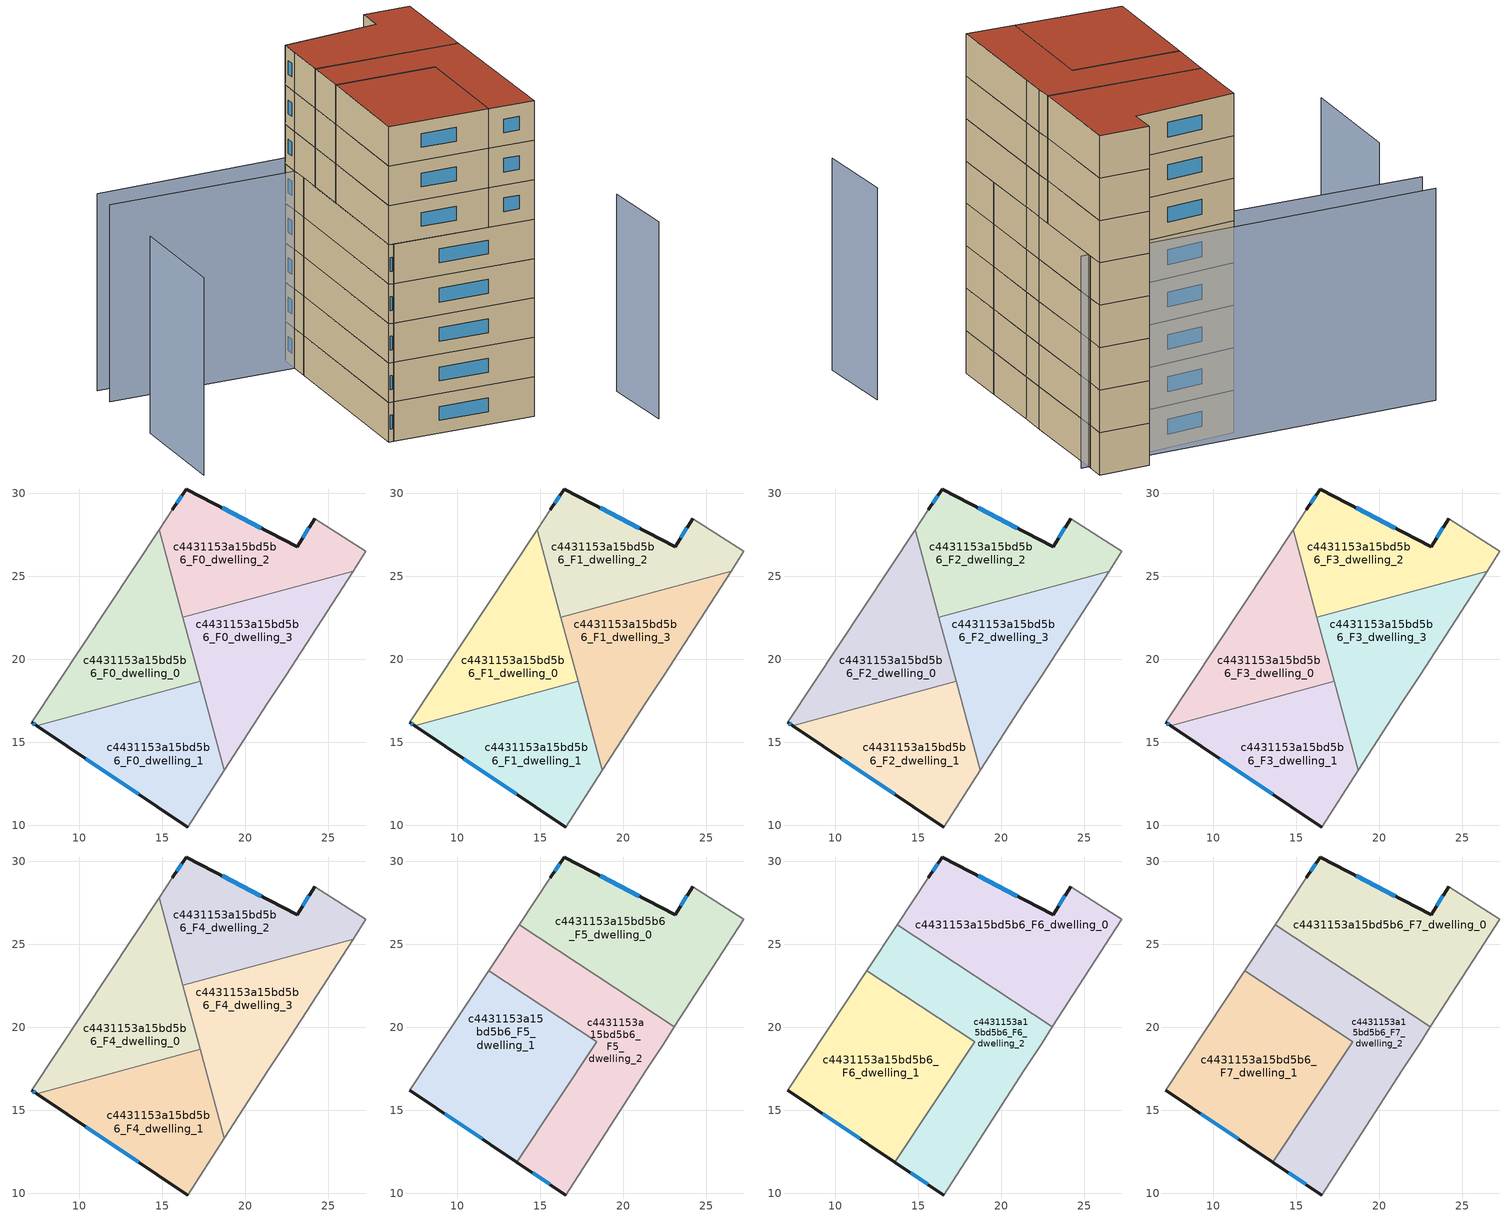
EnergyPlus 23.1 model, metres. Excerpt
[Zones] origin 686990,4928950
c4431153a15bd5b6_F0_dwelling_0
 floor ground (EU_floor_Construction): 14.8,27.79 17.28,18.68 7.43,16 7.13,16.2 z0
 wall outside (EU_wall_Construction): 7.13,16.2 7.43,16 z0:3
 wall to c4431153a15bd5b6_F0_dwelling_1 (EU_wall_Construction): 7.43,16 17.28,18.68 z0:3
 wall adiabatic (EU_wall_Construction): 14.8,27.79 7.13,16.2 z0:3
 wall to c4431153a15bd5b6_F0_dwelling_2 (EU_wall_Construction): 16.23,22.52 14.8,27.79 z0:3
 wall to c4431153a15bd5b6_F0_dwelling_3 (EU_wall_Construction): 17.28,18.68 16.23,22.52 z0:3
 window (EU_Window_Construction): 7.22,16.14 7.33,16.07 z0.98:2.02
c4431153a15bd5b6_F0_dwelling_1
 floor ground (EU_floor_Construction): 17.28,18.68 18.73,13.32 16.53,9.9 7.43,16 z0
 wall outside (EU_wall_Construction): 7.43,16 16.53,9.9 z0:3
 wall adiabatic (EU_wall_Construction): 16.53,9.9 18.73,13.32 z0:3
 wall to c4431153a15bd5b6_F0_dwelling_3 (EU_wall_Construction): 18.73,13.32 17.28,18.68 z0:3
 window (EU_Window_Construction): 10.39,14.02 13.57,11.88 z0.98:2.02
c4431153a15bd5b6_F0_dwelling_2
 floor ground (EU_floor_Construction): 24.17,28.45 27.26,26.5 26.49,25.31 16.23,22.52 14.8,27.79 15.6,28.99 16.44,30.25 23.12,26.77 z0
 wall outside (EU_wall_Construction): 24.17,28.45 23.12,26.77 16.44,30.25 15.6,28.99 z0:3
 wall adiabatic (EU_wall_Construction): 26.49,25.31 27.26,26.5 24.17,28.45 / 15.6,28.99 14.8,27.79 z0:3
 wall to c4431153a15bd5b6_F0_dwelling_3 (EU_wall_Construction): 16.23,22.52 26.49,25.31 z0:3
 window (EU_Window_Construction): 20.95,27.9 18.61,29.12 / 23.83,27.9 23.46,27.32 / 16.16,29.84 15.87,29.4 z0.98:2.02
c4431153a15bd5b6_F0_dwelling_3
 floor ground (EU_floor_Construction): 26.49,25.31 22.42,19.01 21.36,17.38 18.73,13.32 16.23,22.52 z0
 wall adiabatic (EU_wall_Construction): 18.73,13.32 21.36,17.38 22.42,19.01 26.49,25.31 z0:3
c4431153a15bd5b6_F1_dwelling_0
 floor to c4431153a15bd5b6_F0_dwelling_0 (EU_floor_Construction): 14.8,27.79 17.28,18.68 7.43,16 7.13,16.2 z3
 wall outside (EU_wall_Construction): 7.13,16.2 7.43,16 z3:6
 wall to c4431153a15bd5b6_F1_dwelling_1 (EU_wall_Construction): 7.43,16 17.28,18.68 z3:6
 wall adiabatic (EU_wall_Construction): 14.8,27.79 7.13,16.2 z3:6
 wall to c4431153a15bd5b6_F1_dwelling_2 (EU_wall_Construction): 16.23,22.52 14.8,27.79 z3:6
 wall to c4431153a15bd5b6_F1_dwelling_3 (EU_wall_Construction): 17.28,18.68 16.23,22.52 z3:6
 window (EU_Window_Construction): 7.22,16.14 7.33,16.07 z3.98:5.02
c4431153a15bd5b6_F1_dwelling_1
 floor to c4431153a15bd5b6_F0_dwelling_1 (EU_floor_Construction): 17.28,18.68 18.73,13.32 16.53,9.9 7.43,16 z3
 wall outside (EU_wall_Construction): 7.43,16 16.53,9.9 z3:6
 wall adiabatic (EU_wall_Construction): 16.53,9.9 18.73,13.32 z3:6
 wall to c4431153a15bd5b6_F1_dwelling_3 (EU_wall_Construction): 18.73,13.32 17.28,18.68 z3:6
 window (EU_Window_Construction): 10.39,14.02 13.57,11.88 z3.98:5.02
c4431153a15bd5b6_F1_dwelling_2
 floor to c4431153a15bd5b6_F0_dwelling_2 (EU_floor_Construction): 24.17,28.45 27.26,26.5 26.49,25.31 16.23,22.52 14.8,27.79 15.6,28.99 16.44,30.25 23.12,26.77 z3
 wall outside (EU_wall_Construction): 24.17,28.45 23.12,26.77 16.44,30.25 15.6,28.99 z3:6
 wall adiabatic (EU_wall_Construction): 26.49,25.31 27.26,26.5 24.17,28.45 / 15.6,28.99 14.8,27.79 z3:6
 wall to c4431153a15bd5b6_F1_dwelling_3 (EU_wall_Construction): 16.23,22.52 26.49,25.31 z3:6
 window (EU_Window_Construction): 20.95,27.9 18.61,29.12 / 23.83,27.9 23.46,27.32 / 16.16,29.84 15.87,29.4 z3.98:5.02
c4431153a15bd5b6_F1_dwelling_3
 floor to c4431153a15bd5b6_F0_dwelling_3 (EU_floor_Construction): 26.49,25.31 22.42,19.01 21.36,17.38 18.73,13.32 16.23,22.52 z3
 wall adiabatic (EU_wall_Construction): 18.73,13.32 21.36,17.38 22.42,19.01 26.49,25.31 z3:6
c4431153a15bd5b6_F2_dwelling_0
 floor to c4431153a15bd5b6_F1_dwelling_0 (EU_floor_Construction): 14.8,27.79 17.28,18.68 7.43,16 7.13,16.2 z6
 wall outside (EU_wall_Construction): 7.13,16.2 7.43,16 z6:9
 wall to c4431153a15bd5b6_F2_dwelling_1 (EU_wall_Construction): 7.43,16 17.28,18.68 z6:9
 wall adiabatic (EU_wall_Construction): 14.8,27.79 7.13,16.2 z6:9
 wall to c4431153a15bd5b6_F2_dwelling_2 (EU_wall_Construction): 16.23,22.52 14.8,27.79 z6:9
 wall to c4431153a15bd5b6_F2_dwelling_3 (EU_wall_Construction): 17.28,18.68 16.23,22.52 z6:9
 window (EU_Window_Construction): 7.22,16.14 7.33,16.07 z6.98:8.02
c4431153a15bd5b6_F2_dwelling_1
 floor to c4431153a15bd5b6_F1_dwelling_1 (EU_floor_Construction): 17.28,18.68 18.73,13.32 16.53,9.9 7.43,16 z6
 wall outside (EU_wall_Construction): 7.43,16 16.53,9.9 z6:9
 wall adiabatic (EU_wall_Construction): 16.53,9.9 18.73,13.32 z6:9
 wall to c4431153a15bd5b6_F2_dwelling_3 (EU_wall_Construction): 18.73,13.32 17.28,18.68 z6:9
 window (EU_Window_Construction): 10.39,14.02 13.57,11.88 z6.98:8.02
c4431153a15bd5b6_F2_dwelling_2
 floor to c4431153a15bd5b6_F1_dwelling_2 (EU_floor_Construction): 24.17,28.45 27.26,26.5 26.49,25.31 16.23,22.52 14.8,27.79 15.6,28.99 16.44,30.25 23.12,26.77 z6
 wall outside (EU_wall_Construction): 24.17,28.45 23.12,26.77 16.44,30.25 15.6,28.99 z6:9
 wall adiabatic (EU_wall_Construction): 26.49,25.31 27.26,26.5 24.17,28.45 / 15.6,28.99 14.8,27.79 z6:9
 wall to c4431153a15bd5b6_F2_dwelling_3 (EU_wall_Construction): 16.23,22.52 26.49,25.31 z6:9
 window (EU_Window_Construction): 20.95,27.9 18.61,29.12 / 23.83,27.9 23.46,27.32 / 16.16,29.84 15.87,29.4 z6.98:8.02
c4431153a15bd5b6_F2_dwelling_3
 floor to c4431153a15bd5b6_F1_dwelling_3 (EU_floor_Construction): 26.49,25.31 22.42,19.01 21.36,17.38 18.73,13.32 16.23,22.52 z6
 wall adiabatic (EU_wall_Construction): 18.73,13.32 21.36,17.38 22.42,19.01 26.49,25.31 z6:9
c4431153a15bd5b6_F3_dwelling_0
 floor to c4431153a15bd5b6_F2_dwelling_0 (EU_floor_Construction): 14.8,27.79 17.28,18.68 7.43,16 7.13,16.2 z9
 wall outside (EU_wall_Construction): 7.13,16.2 7.43,16 z9:12
 wall to c4431153a15bd5b6_F3_dwelling_1 (EU_wall_Construction): 7.43,16 17.28,18.68 z9:12
 wall adiabatic (EU_wall_Construction): 14.8,27.79 7.13,16.2 z9:12
 wall to c4431153a15bd5b6_F3_dwelling_2 (EU_wall_Construction): 16.23,22.52 14.8,27.79 z9:12
 wall to c4431153a15bd5b6_F3_dwelling_3 (EU_wall_Construction): 17.28,18.68 16.23,22.52 z9:12
 window (EU_Window_Construction): 7.22,16.14 7.33,16.07 z9.98:11.02
c4431153a15bd5b6_F3_dwelling_1
 floor to c4431153a15bd5b6_F2_dwelling_1 (EU_floor_Construction): 17.28,18.68 18.73,13.32 16.53,9.9 7.43,16 z9
 wall outside (EU_wall_Construction): 7.43,16 16.53,9.9 z9:12
 wall adiabatic (EU_wall_Construction): 16.53,9.9 18.73,13.32 z9:12
 wall to c4431153a15bd5b6_F3_dwelling_3 (EU_wall_Construction): 18.73,13.32 17.28,18.68 z9:12
 window (EU_Window_Construction): 10.39,14.02 13.57,11.88 z9.98:11.02
c4431153a15bd5b6_F3_dwelling_2
 floor to c4431153a15bd5b6_F2_dwelling_2 (EU_floor_Construction): 24.17,28.45 27.26,26.5 26.49,25.31 16.23,22.52 14.8,27.79 15.6,28.99 16.44,30.25 23.12,26.77 z9
 wall outside (EU_wall_Construction): 24.17,28.45 23.12,26.77 16.44,30.25 15.6,28.99 z9:12
 wall adiabatic (EU_wall_Construction): 26.49,25.31 27.26,26.5 24.17,28.45 / 15.6,28.99 14.8,27.79 z9:12
 wall to c4431153a15bd5b6_F3_dwelling_3 (EU_wall_Construction): 16.23,22.52 26.49,25.31 z9:12
 window (EU_Window_Construction): 20.95,27.9 18.61,29.12 / 23.83,27.9 23.46,27.32 / 16.16,29.84 15.87,29.4 z9.98:11.02
c4431153a15bd5b6_F3_dwelling_3
 floor to c4431153a15bd5b6_F2_dwelling_3 (EU_floor_Construction): 26.49,25.31 22.42,19.01 21.36,17.38 18.73,13.32 16.23,22.52 z9
 wall adiabatic (EU_wall_Construction): 18.73,13.32 21.36,17.38 22.42,19.01 26.49,25.31 z9:12
c4431153a15bd5b6_F4_dwelling_0
 floor to c4431153a15bd5b6_F3_dwelling_0 (EU_floor_Construction): 14.8,27.79 17.28,18.68 7.43,16 7.13,16.2 z12
 wall outside (EU_wall_Construction): 7.13,16.2 7.43,16 z12:15
 wall to c4431153a15bd5b6_F4_dwelling_1 (EU_wall_Construction): 7.43,16 17.28,18.68 z12:15
 wall adiabatic (EU_wall_Construction): 14.8,27.79 7.13,16.2 z12:15
 wall to c4431153a15bd5b6_F4_dwelling_2 (EU_wall_Construction): 16.23,22.52 14.8,27.79 z12:15
 wall to c4431153a15bd5b6_F4_dwelling_3 (EU_wall_Construction): 17.28,18.68 16.23,22.52 z12:15
 window (EU_Window_Construction): 7.22,16.14 7.33,16.07 z12.98:14.02
c4431153a15bd5b6_F4_dwelling_1
 floor to c4431153a15bd5b6_F3_dwelling_1 (EU_floor_Construction): 17.28,18.68 18.73,13.32 16.53,9.9 7.43,16 z12
 wall outside (EU_wall_Construction): 7.43,16 16.53,9.9 z12:15
 wall adiabatic (EU_wall_Construction): 16.53,9.9 18.73,13.32 z12:15
 wall to c4431153a15bd5b6_F4_dwelling_3 (EU_wall_Construction): 18.73,13.32 17.28,18.68 z12:15
 window (EU_Window_Construction): 10.39,14.02 13.57,11.88 z12.98:14.02
c4431153a15bd5b6_F4_dwelling_2
 floor to c4431153a15bd5b6_F3_dwelling_2 (EU_floor_Construction): 24.17,28.45 27.26,26.5 26.49,25.31 16.23,22.52 14.8,27.79 15.6,28.99 16.44,30.25 23.12,26.77 z12
 wall outside (EU_wall_Construction): 24.17,28.45 23.12,26.77 16.44,30.25 15.6,28.99 z12:15
 wall adiabatic (EU_wall_Construction): 26.49,25.31 27.26,26.5 24.17,28.45 / 15.6,28.99 14.8,27.79 z12:15
 wall to c4431153a15bd5b6_F4_dwelling_3 (EU_wall_Construction): 16.23,22.52 26.49,25.31 z12:15
 window (EU_Window_Construction): 20.95,27.9 18.61,29.12 / 23.83,27.9 23.46,27.32 / 16.16,29.84 15.87,29.4 z12.98:14.02
c4431153a15bd5b6_F4_dwelling_3
 floor to c4431153a15bd5b6_F3_dwelling_3 (EU_floor_Construction): 26.49,25.31 22.42,19.01 21.36,17.38 18.73,13.32 16.23,22.52 z12
 wall adiabatic (EU_wall_Construction): 18.73,13.32 21.36,17.38 22.42,19.01 26.49,25.31 z12:15
c4431153a15bd5b6_F5_dwelling_0
 floor to c4431153a15bd5b6_F4_dwelling_2 (EU_floor_Construction): 24.17,28.45 27.26,26.5 26.49,25.31 18.4,23.11 15.56,24.98 14.8,27.79 15.6,28.99 16.44,30.25 23.12,26.77 z15
 floor to c4431153a15bd5b6_F4_dwelling_3 (EU_floor_Construction): 26.49,25.31 23.07,20.02 18.4,23.11 z15
 floor to c4431153a15bd5b6_F4_dwelling_0 (EU_floor_Construction): 14.8,27.79 15.56,24.98 13.74,26.18 z15
 wall outside (EU_wall_Construction): 24.17,28.45 23.12,26.77 16.44,30.25 15.6,28.99 z15:18
 wall adiabatic (EU_wall_Construction): 23.07,20.01 27.26,26.5 24.17,28.45 / 15.6,28.99 13.74,26.18 z15:18
 wall to c4431153a15bd5b6_F5_dwelling_2 (EU_wall_Construction): 13.74,26.18 23.07,20.01 z15:18
 window (EU_Window_Construction): 20.95,27.9 18.61,29.12 / 23.83,27.9 23.46,27.32 / 16.16,29.84 15.87,29.4 z15.98:17.02
c4431153a15bd5b6_F5_dwelling_1
 floor to c4431153a15bd5b6_F4_dwelling_0 (EU_floor_Construction): 16.88,20.12 17.28,18.68 7.43,16 7.13,16.2 11.91,23.42 z15
 floor to c4431153a15bd5b6_F4_dwelling_1 (EU_floor_Construction): 17.28,18.68 17.52,17.8 13.6,11.87 7.43,16 z15
 floor to c4431153a15bd5b6_F4_dwelling_3 (EU_floor_Construction): 18.4,19.12 17.52,17.8 16.88,20.12 z15
 wall outside (EU_wall_Construction): 7.13,16.2 13.59,11.87 z15:18
 wall adiabatic (EU_wall_Construction): 11.91,23.42 7.13,16.2 z15:18
 wall to c4431153a15bd5b6_F5_dwelling_2 (EU_wall_Construction): 13.59,11.87 18.4,19.12 11.91,23.42 z15:18
 window (EU_Window_Construction): 9.23,14.79 11.49,13.27 z15.98:17.02
c4431153a15bd5b6_F5_dwelling_2
 floor to c4431153a15bd5b6_F4_dwelling_1 (EU_floor_Construction): 17.52,17.8 18.73,13.32 16.53,9.9 13.6,11.87 z15
 floor to c4431153a15bd5b6_F4_dwelling_3 (EU_floor_Construction): 23.07,20.02 22.42,19.01 21.36,17.38 18.73,13.32 17.52,17.8 18.4,19.12 16.88,20.12 16.23,22.52 18.4,23.11 z15
 floor to c4431153a15bd5b6_F4_dwelling_2 (EU_floor_Construction): 18.4,23.11 16.23,22.52 15.56,24.98 z15
 floor to c4431153a15bd5b6_F4_dwelling_0 (EU_floor_Construction): 15.56,24.98 16.88,20.12 11.91,23.42 13.74,26.18 z15
 wall outside (EU_wall_Construction): 13.59,11.87 16.53,9.9 z15:18
 wall adiabatic (EU_wall_Construction): 13.74,26.18 11.91,23.42 / 16.53,9.9 21.36,17.38 22.42,19.01 23.07,20.01 z15:18
 window (EU_Window_Construction): 14.55,11.23 15.57,10.54 z15.98:17.02
c4431153a15bd5b6_F6_dwelling_0
 floor to c4431153a15bd5b6_F5_dwelling_0 (EU_floor_Construction): 24.17,28.45 27.26,26.5 23.07,20.01 13.74,26.18 15.6,28.99 16.44,30.25 23.12,26.77 z18
 wall outside (EU_wall_Construction): 24.17,28.45 23.12,26.77 16.44,30.25 15.6,28.99 z18:21
 wall adiabatic (EU_wall_Construction): 23.07,20.01 27.26,26.5 24.17,28.45 / 15.6,28.99 13.74,26.18 z18:21
 wall to c4431153a15bd5b6_F6_dwelling_2 (EU_wall_Construction): 13.74,26.18 23.07,20.01 z18:21
 window (EU_Window_Construction): 20.95,27.9 18.61,29.12 / 23.83,27.9 23.46,27.32 / 16.16,29.84 15.87,29.4 z18.98:20.02
c4431153a15bd5b6_F6_dwelling_1
 floor to c4431153a15bd5b6_F5_dwelling_1 (EU_floor_Construction): 18.4,19.12 13.59,11.87 7.13,16.2 11.91,23.42 z18
 wall outside (EU_wall_Construction): 7.13,16.2 13.59,11.87 z18:21
 wall adiabatic (EU_wall_Construction): 11.91,23.42 7.13,16.2 z18:21
 wall to c4431153a15bd5b6_F6_dwelling_2 (EU_wall_Construction): 13.59,11.87 18.4,19.12 11.91,23.42 z18:21
 window (EU_Window_Construction): 9.23,14.79 11.49,13.27 z18.98:20.02
c4431153a15bd5b6_F6_dwelling_2
 floor to c4431153a15bd5b6_F5_dwelling_2 (EU_floor_Construction): 23.07,20.01 22.42,19.01 21.36,17.38 16.53,9.9 13.59,11.87 18.4,19.12 11.91,23.42 13.74,26.18 z18
 wall outside (EU_wall_Construction): 13.59,11.87 16.53,9.9 z18:21
 wall adiabatic (EU_wall_Construction): 13.74,26.18 11.91,23.42 / 16.53,9.9 21.36,17.38 22.42,19.01 23.07,20.01 z18:21
 window (EU_Window_Construction): 14.55,11.23 15.57,10.54 z18.98:20.02
c4431153a15bd5b6_F7_dwelling_0
 floor to c4431153a15bd5b6_F6_dwelling_0 (EU_floor_Construction): 24.17,28.45 27.26,26.5 23.07,20.01 13.74,26.18 15.6,28.99 16.44,30.25 23.12,26.77 z21
 wall outside (EU_wall_Construction): 24.17,28.45 23.12,26.77 16.44,30.25 15.6,28.99 z21:24
 wall adiabatic (EU_wall_Construction): 23.07,20.01 27.26,26.5 24.17,28.45 / 15.6,28.99 13.74,26.18 z21:24
 wall to c4431153a15bd5b6_F7_dwelling_2 (EU_wall_Construction): 13.74,26.18 23.07,20.01 z21:24
 window (EU_Window_Construction): 20.95,27.9 18.61,29.12 / 23.83,27.9 23.46,27.32 / 16.16,29.84 15.87,29.4 z21.98:23.02
 roof outside (EU_roof_Construction): 23.07,20.01 27.26,26.5 24.17,28.45 23.12,26.77 16.44,30.25 15.6,28.99 13.74,26.18 z24
c4431153a15bd5b6_F7_dwelling_1
 floor to c4431153a15bd5b6_F6_dwelling_1 (EU_floor_Construction): 18.4,19.12 13.59,11.87 7.13,16.2 11.91,23.42 z21
 wall outside (EU_wall_Construction): 7.13,16.2 13.59,11.87 z21:24
 wall adiabatic (EU_wall_Construction): 11.91,23.42 7.13,16.2 z21:24
 wall to c4431153a15bd5b6_F7_dwelling_2 (EU_wall_Construction): 13.59,11.87 18.4,19.12 11.91,23.42 z21:24
 window (EU_Window_Construction): 9.23,14.79 11.49,13.27 z21.98:23.02
 roof outside (EU_roof_Construction): 13.59,11.87 18.4,19.12 11.91,23.42 7.13,16.2 z24
c4431153a15bd5b6_F7_dwelling_2
 floor to c4431153a15bd5b6_F6_dwelling_2 (EU_floor_Construction): 23.07,20.01 22.42,19.01 21.36,17.38 16.53,9.9 13.59,11.87 18.4,19.12 11.91,23.42 13.74,26.18 z21
 wall outside (EU_wall_Construction): 13.59,11.87 16.53,9.9 z21:24
 wall adiabatic (EU_wall_Construction): 13.74,26.18 11.91,23.42 / 16.53,9.9 21.36,17.38 22.42,19.01 23.07,20.01 z21:24
 window (EU_Window_Construction): 14.55,11.23 15.57,10.54 z21.98:23.02
 roof outside (EU_roof_Construction): 16.53,9.9 21.36,17.38 22.42,19.01 23.07,20.01 13.74,26.18 11.91,23.42 18.4,19.12 13.59,11.87 z24
shading: 20.62,2.12 23.52,7.29 / 3.54,36.97 15.6,28.99 / 15.6,28.99 7.15,16.22 / -0.08,31.5 -4.83,24.25 / 26.84,24.85 4.82,38.75 z0:15
[Building]
EU S2 Campaign: North Axis=0; Terrain=City; Solar Distribution=FullExterior
[Site:Location]
Bologna: Latitude=44.5; Longitude=11.25; Time Zone=1; Elevation=37
[SizingPeriod:WeatherFileDays]
AnnualSizingPeriod: Begin Month=1; Begin Day of Month=1; End Month=12; End Day of Month=31; Day of Week for Start Day=Monday; Use Weather File Daylight Saving Period=No; Use Weather File Rain and Snow Indicators=No
[MATERIAL]
EU_InternalMass_Material: Roughness=MediumRough; Thickness=0.1; Conductivity=1; Density=1800; Specific Heat=900; Thermal Absorptance=0.9; Solar Absorptance=0.7; Visible Absorptance=0.7
[MATERIAL:NOMASS] Roughness=MediumRough; Thermal Absorptance=0.9; Solar Absorptance=0.7; Visible Absorptance=0.7
Name | Thermal Resistance
EU_wall_NoMass | 0.905828
EU_roof_NoMass | 0.37593
EU_floor_NoMass | 0.67114
[WINDOWMATERIAL:SIMPLEGLAZINGSYSTEM]
EU_Window_SimpleGlazing: UFactor=4.52486; Solar Heat Gain Coefficient=0.85; Visible Transmittance=0.85
[CONSTRUCTION]
EU_wall_Construction: EU_wall_NoMass
EU_roof_Construction: EU_roof_NoMass
EU_floor_Construction: EU_floor_NoMass
EU_Window_Construction: EU_Window_SimpleGlazing
EU_InternalMass_Construction: EU_InternalMass_Material
[ZONE] Type=1; Multiplier=1; Ceiling Height=autocalculate; Floor Area=autocalculate; Part of Total Floor Area=Yes
Name | Volume
c4431153a15bd5b6_F0_dwelling_0; c4431153a15bd5b6_F1_dwelling_0; c4431153a15bd5b6_F2_dwelling_0; c4431153a15bd5b6_F3_dwelling_0; c4431153a15bd5b6_F4_dwelling_0; c4431153a15bd5b6_F0_dwelling_3; c4431153a15bd5b6_F1_dwelling_3; c4431153a15bd5b6_F2_dwelling_3; c4431153a15bd5b6_F3_dwelling_3; c4431153a15bd5b6_F4_dwelling_3 | 151.975
c4431153a15bd5b6_F5_dwelling_0; c4431153a15bd5b6_F6_dwelling_0; c4431153a15bd5b6_F7_dwelling_0 | 202.63
c4431153a15bd5b6_F0_dwelling_1; c4431153a15bd5b6_F1_dwelling_1; c4431153a15bd5b6_F2_dwelling_1; c4431153a15bd5b6_F3_dwelling_1; c4431153a15bd5b6_F4_dwelling_1 | 151.967
c4431153a15bd5b6_F5_dwelling_1; c4431153a15bd5b6_F6_dwelling_1; c4431153a15bd5b6_F7_dwelling_1 | 202.636
c4431153a15bd5b6_F0_dwelling_2; c4431153a15bd5b6_F1_dwelling_2; c4431153a15bd5b6_F2_dwelling_2; c4431153a15bd5b6_F3_dwelling_2; c4431153a15bd5b6_F4_dwelling_2 | 151.969
c4431153a15bd5b6_F5_dwelling_2; c4431153a15bd5b6_F6_dwelling_2; c4431153a15bd5b6_F7_dwelling_2 | 202.613
[INTERNALMASS] Construction=EU_InternalMass_Construction
Name | Zone or ZoneList | Surface Area
c4431153a15bd5b6_F0_dwelling_0_EU_InternalMass | c4431153a15bd5b6_F0_dwelling_0 | 50.658
c4431153a15bd5b6_F0_dwelling_1_EU_InternalMass | c4431153a15bd5b6_F0_dwelling_1 | 50.6557
c4431153a15bd5b6_F0_dwelling_2_EU_InternalMass | c4431153a15bd5b6_F0_dwelling_2 | 50.6563
c4431153a15bd5b6_F0_dwelling_3_EU_InternalMass | c4431153a15bd5b6_F0_dwelling_3 | 50.6579
c4431153a15bd5b6_F1_dwelling_0_EU_InternalMass | c4431153a15bd5b6_F1_dwelling_0 | 50.658
c4431153a15bd5b6_F1_dwelling_1_EU_InternalMass | c4431153a15bd5b6_F1_dwelling_1 | 50.6557
c4431153a15bd5b6_F1_dwelling_2_EU_InternalMass | c4431153a15bd5b6_F1_dwelling_2 | 50.6563
c4431153a15bd5b6_F1_dwelling_3_EU_InternalMass | c4431153a15bd5b6_F1_dwelling_3 | 50.6579
c4431153a15bd5b6_F2_dwelling_0_EU_InternalMass | c4431153a15bd5b6_F2_dwelling_0 | 50.658
c4431153a15bd5b6_F2_dwelling_1_EU_InternalMass | c4431153a15bd5b6_F2_dwelling_1 | 50.6557
c4431153a15bd5b6_F2_dwelling_2_EU_InternalMass | c4431153a15bd5b6_F2_dwelling_2 | 50.6563
c4431153a15bd5b6_F2_dwelling_3_EU_InternalMass | c4431153a15bd5b6_F2_dwelling_3 | 50.6579
c4431153a15bd5b6_F3_dwelling_0_EU_InternalMass | c4431153a15bd5b6_F3_dwelling_0 | 50.658
c4431153a15bd5b6_F3_dwelling_1_EU_InternalMass | c4431153a15bd5b6_F3_dwelling_1 | 50.6557
c4431153a15bd5b6_F3_dwelling_2_EU_InternalMass | c4431153a15bd5b6_F3_dwelling_2 | 50.6563
c4431153a15bd5b6_F3_dwelling_3_EU_InternalMass | c4431153a15bd5b6_F3_dwelling_3 | 50.6579
c4431153a15bd5b6_F4_dwelling_0_EU_InternalMass | c4431153a15bd5b6_F4_dwelling_0 | 50.658
c4431153a15bd5b6_F4_dwelling_1_EU_InternalMass | c4431153a15bd5b6_F4_dwelling_1 | 50.6557
c4431153a15bd5b6_F4_dwelling_2_EU_InternalMass | c4431153a15bd5b6_F4_dwelling_2 | 50.6563
c4431153a15bd5b6_F4_dwelling_3_EU_InternalMass | c4431153a15bd5b6_F4_dwelling_3 | 50.6579
c4431153a15bd5b6_F5_dwelling_0_EU_InternalMass | c4431153a15bd5b6_F5_dwelling_0 | 67.543
c4431153a15bd5b6_F5_dwelling_1_EU_InternalMass | c4431153a15bd5b6_F5_dwelling_1 | 67.5441
c4431153a15bd5b6_F5_dwelling_2_EU_InternalMass | c4431153a15bd5b6_F5_dwelling_2 | 67.5373
c4431153a15bd5b6_F6_dwelling_0_EU_InternalMass | c4431153a15bd5b6_F6_dwelling_0 | 67.543
c4431153a15bd5b6_F6_dwelling_1_EU_InternalMass | c4431153a15bd5b6_F6_dwelling_1 | 67.5441
c4431153a15bd5b6_F6_dwelling_2_EU_InternalMass | c4431153a15bd5b6_F6_dwelling_2 | 67.5373
c4431153a15bd5b6_F7_dwelling_0_EU_InternalMass | c4431153a15bd5b6_F7_dwelling_0 | 67.543
c4431153a15bd5b6_F7_dwelling_1_EU_InternalMass | c4431153a15bd5b6_F7_dwelling_1 | 67.5441
c4431153a15bd5b6_F7_dwelling_2_EU_InternalMass | c4431153a15bd5b6_F7_dwelling_2 | 67.5373
[OTHEREQUIPMENT] Fuel Type=Electricity; Design Level Calculation Method=Watts/Area; Power per Zone Floor Area=1; Fraction Latent=0; Fraction Radiant=0; Fraction Lost=0; Carbon Dioxide Generation Rate=0; EndUse Subcategory=EU_Step8_InternalGains
Name | Zone or ZoneList or Space or SpaceList | Schedule
EU_Step8_InternalGain_c4431153a15bd5b6_F0_dwelling_0_f000 | c4431153a15bd5b6_F0_dwelling_0 | EU_Step8_GainSchedule_c4431153a15bd5b6_F0_dwelling_0_f000
EU_Step8_InternalGain_c4431153a15bd5b6_F0_dwelling_1_f000 | c4431153a15bd5b6_F0_dwelling_1 | EU_Step8_GainSchedule_c4431153a15bd5b6_F0_dwelling_1_f000
EU_Step8_InternalGain_c4431153a15bd5b6_F0_dwelling_2_f000 | c4431153a15bd5b6_F0_dwelling_2 | EU_Step8_GainSchedule_c4431153a15bd5b6_F0_dwelling_2_f000
EU_Step8_InternalGain_c4431153a15bd5b6_F0_dwelling_3_f000 | c4431153a15bd5b6_F0_dwelling_3 | EU_Step8_GainSchedule_c4431153a15bd5b6_F0_dwelling_3_f000
EU_Step8_InternalGain_c4431153a15bd5b6_F1_dwelling_0_f000 | c4431153a15bd5b6_F1_dwelling_0 | EU_Step8_GainSchedule_c4431153a15bd5b6_F1_dwelling_0_f000
EU_Step8_InternalGain_c4431153a15bd5b6_F1_dwelling_1_f000 | c4431153a15bd5b6_F1_dwelling_1 | EU_Step8_GainSchedule_c4431153a15bd5b6_F1_dwelling_1_f000
EU_Step8_InternalGain_c4431153a15bd5b6_F1_dwelling_2_f000 | c4431153a15bd5b6_F1_dwelling_2 | EU_Step8_GainSchedule_c4431153a15bd5b6_F1_dwelling_2_f000
EU_Step8_InternalGain_c4431153a15bd5b6_F1_dwelling_3_f000 | c4431153a15bd5b6_F1_dwelling_3 | EU_Step8_GainSchedule_c4431153a15bd5b6_F1_dwelling_3_f000
EU_Step8_InternalGain_c4431153a15bd5b6_F2_dwelling_0_f000 | c4431153a15bd5b6_F2_dwelling_0 | EU_Step8_GainSchedule_c4431153a15bd5b6_F2_dwelling_0_f000
EU_Step8_InternalGain_c4431153a15bd5b6_F2_dwelling_1_f000 | c4431153a15bd5b6_F2_dwelling_1 | EU_Step8_GainSchedule_c4431153a15bd5b6_F2_dwelling_1_f000
EU_Step8_InternalGain_c4431153a15bd5b6_F2_dwelling_2_f000 | c4431153a15bd5b6_F2_dwelling_2 | EU_Step8_GainSchedule_c4431153a15bd5b6_F2_dwelling_2_f000
EU_Step8_InternalGain_c4431153a15bd5b6_F2_dwelling_3_f000 | c4431153a15bd5b6_F2_dwelling_3 | EU_Step8_GainSchedule_c4431153a15bd5b6_F2_dwelling_3_f000
EU_Step8_InternalGain_c4431153a15bd5b6_F3_dwelling_0_f000 | c4431153a15bd5b6_F3_dwelling_0 | EU_Step8_GainSchedule_c4431153a15bd5b6_F3_dwelling_0_f000
EU_Step8_InternalGain_c4431153a15bd5b6_F3_dwelling_1_f000 | c4431153a15bd5b6_F3_dwelling_1 | EU_Step8_GainSchedule_c4431153a15bd5b6_F3_dwelling_1_f000
EU_Step8_InternalGain_c4431153a15bd5b6_F3_dwelling_2_f000 | c4431153a15bd5b6_F3_dwelling_2 | EU_Step8_GainSchedule_c4431153a15bd5b6_F3_dwelling_2_f000
EU_Step8_InternalGain_c4431153a15bd5b6_F3_dwelling_3_f000 | c4431153a15bd5b6_F3_dwelling_3 | EU_Step8_GainSchedule_c4431153a15bd5b6_F3_dwelling_3_f000
EU_Step8_InternalGain_c4431153a15bd5b6_F4_dwelling_0_f000 | c4431153a15bd5b6_F4_dwelling_0 | EU_Step8_GainSchedule_c4431153a15bd5b6_F4_dwelling_0_f000
EU_Step8_InternalGain_c4431153a15bd5b6_F4_dwelling_1_f000 | c4431153a15bd5b6_F4_dwelling_1 | EU_Step8_GainSchedule_c4431153a15bd5b6_F4_dwelling_1_f000
EU_Step8_InternalGain_c4431153a15bd5b6_F4_dwelling_2_f000 | c4431153a15bd5b6_F4_dwelling_2 | EU_Step8_GainSchedule_c4431153a15bd5b6_F4_dwelling_2_f000
EU_Step8_InternalGain_c4431153a15bd5b6_F4_dwelling_3_f000 | c4431153a15bd5b6_F4_dwelling_3 | EU_Step8_GainSchedule_c4431153a15bd5b6_F4_dwelling_3_f000
EU_Step8_InternalGain_c4431153a15bd5b6_F5_dwelling_0_f000 | c4431153a15bd5b6_F5_dwelling_0 | EU_Step8_GainSchedule_c4431153a15bd5b6_F5_dwelling_0_f000
EU_Step8_InternalGain_c4431153a15bd5b6_F5_dwelling_1_f000 | c4431153a15bd5b6_F5_dwelling_1 | EU_Step8_GainSchedule_c4431153a15bd5b6_F5_dwelling_1_f000
EU_Step8_InternalGain_c4431153a15bd5b6_F5_dwelling_2_f000 | c4431153a15bd5b6_F5_dwelling_2 | EU_Step8_GainSchedule_c4431153a15bd5b6_F5_dwelling_2_f000
EU_Step8_InternalGain_c4431153a15bd5b6_F6_dwelling_0_f000 | c4431153a15bd5b6_F6_dwelling_0 | EU_Step8_GainSchedule_c4431153a15bd5b6_F6_dwelling_0_f000
EU_Step8_InternalGain_c4431153a15bd5b6_F6_dwelling_1_f000 | c4431153a15bd5b6_F6_dwelling_1 | EU_Step8_GainSchedule_c4431153a15bd5b6_F6_dwelling_1_f000
EU_Step8_InternalGain_c4431153a15bd5b6_F6_dwelling_2_f000 | c4431153a15bd5b6_F6_dwelling_2 | EU_Step8_GainSchedule_c4431153a15bd5b6_F6_dwelling_2_f000
EU_Step8_InternalGain_c4431153a15bd5b6_F7_dwelling_0_f000 | c4431153a15bd5b6_F7_dwelling_0 | EU_Step8_GainSchedule_c4431153a15bd5b6_F7_dwelling_0_f000
EU_Step8_InternalGain_c4431153a15bd5b6_F7_dwelling_1_f000 | c4431153a15bd5b6_F7_dwelling_1 | EU_Step8_GainSchedule_c4431153a15bd5b6_F7_dwelling_1_f000
EU_Step8_InternalGain_c4431153a15bd5b6_F7_dwelling_2_f000 | c4431153a15bd5b6_F7_dwelling_2 | EU_Step8_GainSchedule_c4431153a15bd5b6_F7_dwelling_2_f000
[ZONEVENTILATION:DESIGNFLOWRATE] Schedule=EU_AlwaysOn; Design Flow Rate Calculation Method=AirChanges/Hour; Air Changes per Hour=0.73129; Ventilation Type=Natural; Fan Pressure Rise=0; Fan Total Efficiency=1; Constant Term Coefficient=1; Temperature Term Coefficient=0; Velocity Term Coefficient=0; Velocity Squared Term Coefficient=0; Minimum Indoor Temperature=-100; Maximum Indoor Temperature=100; Delta Temperature=-100; Minimum Outdoor Temperature=-100; Maximum Outdoor Temperature=100; Maximum Wind Speed=40
Name | Zone or ZoneList or Space or SpaceList
EU_ConstantAir_c4431153a15bd5b6_F0_dwelling_0 | c4431153a15bd5b6_F0_dwelling_0
EU_ConstantAir_c4431153a15bd5b6_F0_dwelling_1 | c4431153a15bd5b6_F0_dwelling_1
EU_ConstantAir_c4431153a15bd5b6_F0_dwelling_2 | c4431153a15bd5b6_F0_dwelling_2
EU_ConstantAir_c4431153a15bd5b6_F0_dwelling_3 | c4431153a15bd5b6_F0_dwelling_3
EU_ConstantAir_c4431153a15bd5b6_F1_dwelling_0 | c4431153a15bd5b6_F1_dwelling_0
EU_ConstantAir_c4431153a15bd5b6_F1_dwelling_1 | c4431153a15bd5b6_F1_dwelling_1
EU_ConstantAir_c4431153a15bd5b6_F1_dwelling_2 | c4431153a15bd5b6_F1_dwelling_2
EU_ConstantAir_c4431153a15bd5b6_F1_dwelling_3 | c4431153a15bd5b6_F1_dwelling_3
EU_ConstantAir_c4431153a15bd5b6_F2_dwelling_0 | c4431153a15bd5b6_F2_dwelling_0
EU_ConstantAir_c4431153a15bd5b6_F2_dwelling_1 | c4431153a15bd5b6_F2_dwelling_1
EU_ConstantAir_c4431153a15bd5b6_F2_dwelling_2 | c4431153a15bd5b6_F2_dwelling_2
EU_ConstantAir_c4431153a15bd5b6_F2_dwelling_3 | c4431153a15bd5b6_F2_dwelling_3
EU_ConstantAir_c4431153a15bd5b6_F3_dwelling_0 | c4431153a15bd5b6_F3_dwelling_0
EU_ConstantAir_c4431153a15bd5b6_F3_dwelling_1 | c4431153a15bd5b6_F3_dwelling_1
EU_ConstantAir_c4431153a15bd5b6_F3_dwelling_2 | c4431153a15bd5b6_F3_dwelling_2
EU_ConstantAir_c4431153a15bd5b6_F3_dwelling_3 | c4431153a15bd5b6_F3_dwelling_3
EU_ConstantAir_c4431153a15bd5b6_F4_dwelling_0 | c4431153a15bd5b6_F4_dwelling_0
EU_ConstantAir_c4431153a15bd5b6_F4_dwelling_1 | c4431153a15bd5b6_F4_dwelling_1
EU_ConstantAir_c4431153a15bd5b6_F4_dwelling_2 | c4431153a15bd5b6_F4_dwelling_2
EU_ConstantAir_c4431153a15bd5b6_F4_dwelling_3 | c4431153a15bd5b6_F4_dwelling_3
EU_ConstantAir_c4431153a15bd5b6_F5_dwelling_0 | c4431153a15bd5b6_F5_dwelling_0
EU_ConstantAir_c4431153a15bd5b6_F5_dwelling_1 | c4431153a15bd5b6_F5_dwelling_1
EU_ConstantAir_c4431153a15bd5b6_F5_dwelling_2 | c4431153a15bd5b6_F5_dwelling_2
EU_ConstantAir_c4431153a15bd5b6_F6_dwelling_0 | c4431153a15bd5b6_F6_dwelling_0
EU_ConstantAir_c4431153a15bd5b6_F6_dwelling_1 | c4431153a15bd5b6_F6_dwelling_1
EU_ConstantAir_c4431153a15bd5b6_F6_dwelling_2 | c4431153a15bd5b6_F6_dwelling_2
EU_ConstantAir_c4431153a15bd5b6_F7_dwelling_0 | c4431153a15bd5b6_F7_dwelling_0
EU_ConstantAir_c4431153a15bd5b6_F7_dwelling_1 | c4431153a15bd5b6_F7_dwelling_1
EU_ConstantAir_c4431153a15bd5b6_F7_dwelling_2 | c4431153a15bd5b6_F7_dwelling_2
[HVACTEMPLATE:THERMOSTAT] Constant Heating Setpoint=20; Constant Cooling Setpoint=50
EU_HeatOnly_c4431153a15bd5b6_F0_dwelling_0; EU_HeatOnly_c4431153a15bd5b6_F0_dwelling_1; EU_HeatOnly_c4431153a15bd5b6_F0_dwelling_2; EU_HeatOnly_c4431153a15bd5b6_F0_dwelling_3; EU_HeatOnly_c4431153a15bd5b6_F1_dwelling_0; EU_HeatOnly_c4431153a15bd5b6_F1_dwelling_1; EU_HeatOnly_c4431153a15bd5b6_F1_dwelling_2; EU_HeatOnly_c4431153a15bd5b6_F1_dwelling_3; EU_HeatOnly_c4431153a15bd5b6_F2_dwelling_0; EU_HeatOnly_c4431153a15bd5b6_F2_dwelling_1; EU_HeatOnly_c4431153a15bd5b6_F2_dwelling_2; EU_HeatOnly_c4431153a15bd5b6_F2_dwelling_3; EU_HeatOnly_c4431153a15bd5b6_F3_dwelling_0; EU_HeatOnly_c4431153a15bd5b6_F3_dwelling_1; EU_HeatOnly_c4431153a15bd5b6_F3_dwelling_2; EU_HeatOnly_c4431153a15bd5b6_F3_dwelling_3; EU_HeatOnly_c4431153a15bd5b6_F4_dwelling_0; EU_HeatOnly_c4431153a15bd5b6_F4_dwelling_1; EU_HeatOnly_c4431153a15bd5b6_F4_dwelling_2; EU_HeatOnly_c4431153a15bd5b6_F4_dwelling_3; EU_HeatOnly_c4431153a15bd5b6_F5_dwelling_0; EU_HeatOnly_c4431153a15bd5b6_F5_dwelling_1; EU_HeatOnly_c4431153a15bd5b6_F5_dwelling_2; EU_HeatOnly_c4431153a15bd5b6_F6_dwelling_0; EU_HeatOnly_c4431153a15bd5b6_F6_dwelling_1; EU_HeatOnly_c4431153a15bd5b6_F6_dwelling_2; EU_HeatOnly_c4431153a15bd5b6_F7_dwelling_0; EU_HeatOnly_c4431153a15bd5b6_F7_dwelling_1; EU_HeatOnly_c4431153a15bd5b6_F7_dwelling_2
[HVACTEMPLATE:ZONE:IDEALLOADSAIRSYSTEM] System Availability Schedule=EU_AlwaysOn; Maximum Heating Supply Air Temperature=50; Minimum Cooling Supply Air Temperature=13; Maximum Heating Supply Air Humidity Ratio=0.0156; Minimum Cooling Supply Air Humidity Ratio=0.0077; Heating Limit=NoLimit; Cooling Limit=NoLimit; Heating Availability Schedule=EU_AlwaysOn; Cooling Availability Schedule=EU_CoolingOff; Dehumidification Control Type=ConstantSensibleHeatRatio; Cooling Sensible Heat Ratio=0.7; Dehumidification Setpoint=60; Humidification Control Type=None; Humidification Setpoint=30; Outdoor Air Method=None; Outdoor Air Flow Rate per Person=0.00944; Outdoor Air Flow Rate per Zone Floor Area=0; Outdoor Air Flow Rate per Zone=0; Demand Controlled Ventilation Type=None; Outdoor Air Economizer Type=NoEconomizer; Heat Recovery Type=None; Sensible Heat Recovery Effectiveness=0.7; Latent Heat Recovery Effectiveness=0.65
Name | Template Thermostat
c4431153a15bd5b6_F0_dwelling_0 | EU_HeatOnly_c4431153a15bd5b6_F0_dwelling_0
c4431153a15bd5b6_F0_dwelling_1 | EU_HeatOnly_c4431153a15bd5b6_F0_dwelling_1
c4431153a15bd5b6_F0_dwelling_2 | EU_HeatOnly_c4431153a15bd5b6_F0_dwelling_2
c4431153a15bd5b6_F0_dwelling_3 | EU_HeatOnly_c4431153a15bd5b6_F0_dwelling_3
c4431153a15bd5b6_F1_dwelling_0 | EU_HeatOnly_c4431153a15bd5b6_F1_dwelling_0
c4431153a15bd5b6_F1_dwelling_1 | EU_HeatOnly_c4431153a15bd5b6_F1_dwelling_1
c4431153a15bd5b6_F1_dwelling_2 | EU_HeatOnly_c4431153a15bd5b6_F1_dwelling_2
c4431153a15bd5b6_F1_dwelling_3 | EU_HeatOnly_c4431153a15bd5b6_F1_dwelling_3
c4431153a15bd5b6_F2_dwelling_0 | EU_HeatOnly_c4431153a15bd5b6_F2_dwelling_0
c4431153a15bd5b6_F2_dwelling_1 | EU_HeatOnly_c4431153a15bd5b6_F2_dwelling_1
c4431153a15bd5b6_F2_dwelling_2 | EU_HeatOnly_c4431153a15bd5b6_F2_dwelling_2
c4431153a15bd5b6_F2_dwelling_3 | EU_HeatOnly_c4431153a15bd5b6_F2_dwelling_3
c4431153a15bd5b6_F3_dwelling_0 | EU_HeatOnly_c4431153a15bd5b6_F3_dwelling_0
c4431153a15bd5b6_F3_dwelling_1 | EU_HeatOnly_c4431153a15bd5b6_F3_dwelling_1
c4431153a15bd5b6_F3_dwelling_2 | EU_HeatOnly_c4431153a15bd5b6_F3_dwelling_2
c4431153a15bd5b6_F3_dwelling_3 | EU_HeatOnly_c4431153a15bd5b6_F3_dwelling_3
c4431153a15bd5b6_F4_dwelling_0 | EU_HeatOnly_c4431153a15bd5b6_F4_dwelling_0
c4431153a15bd5b6_F4_dwelling_1 | EU_HeatOnly_c4431153a15bd5b6_F4_dwelling_1
c4431153a15bd5b6_F4_dwelling_2 | EU_HeatOnly_c4431153a15bd5b6_F4_dwelling_2
c4431153a15bd5b6_F4_dwelling_3 | EU_HeatOnly_c4431153a15bd5b6_F4_dwelling_3
c4431153a15bd5b6_F5_dwelling_0 | EU_HeatOnly_c4431153a15bd5b6_F5_dwelling_0
c4431153a15bd5b6_F5_dwelling_1 | EU_HeatOnly_c4431153a15bd5b6_F5_dwelling_1
c4431153a15bd5b6_F5_dwelling_2 | EU_HeatOnly_c4431153a15bd5b6_F5_dwelling_2
c4431153a15bd5b6_F6_dwelling_0 | EU_HeatOnly_c4431153a15bd5b6_F6_dwelling_0
c4431153a15bd5b6_F6_dwelling_1 | EU_HeatOnly_c4431153a15bd5b6_F6_dwelling_1
c4431153a15bd5b6_F6_dwelling_2 | EU_HeatOnly_c4431153a15bd5b6_F6_dwelling_2
c4431153a15bd5b6_F7_dwelling_0 | EU_HeatOnly_c4431153a15bd5b6_F7_dwelling_0
c4431153a15bd5b6_F7_dwelling_1 | EU_HeatOnly_c4431153a15bd5b6_F7_dwelling_1
c4431153a15bd5b6_F7_dwelling_2 | EU_HeatOnly_c4431153a15bd5b6_F7_dwelling_2
[SIZING:ZONE] Zone Cooling Design Supply Air Temperature Input Method=SupplyAirTemperature; Zone Cooling Design Supply Air Temperature=13; Zone Heating Design Supply Air Temperature Input Method=SupplyAirTemperature; Zone Heating Design Supply Air Temperature=50; Zone Cooling Design Supply Air Humidity Ratio=0.008; Zone Heating Design Supply Air Humidity Ratio=0.008; Cooling Design Air Flow Method=DesignDay; Cooling Design Air Flow Rate=0; Cooling Minimum Air Flow per Zone Floor Area=0.000762; Cooling Minimum Air Flow=0; Cooling Minimum Air Flow Fraction=0.2; Heating Design Air Flow Method=DesignDay; Heating Design Air Flow Rate=0; Heating Maximum Air Flow per Zone Floor Area=0.002032; Heating Maximum Air Flow=0.141576; Heating Maximum Air Flow Fraction=0.3; Account for Dedicated Outdoor Air System=No; Dedicated Outdoor Air System Control Strategy=NeutralSupplyAir; Dedicated Outdoor Air Low Setpoint Temperature for Design=autosize; Dedicated Outdoor Air High Setpoint Temperature for Design=autosize; Zone Load Sizing Method=Sensible Load Only No Latent Load; Zone Latent Cooling Design Supply Air Humidity Ratio Input Method=HumidityRatioDifference; Zone Cooling Design Supply Air Humidity Ratio Difference=0.005; Zone Latent Heating Design Supply Air Humidity Ratio Input Method=HumidityRatioDifference; Zone Humidification Design Supply Air Humidity Ratio Difference=0.005
c4431153a15bd5b6_F0_dwelling_0; c4431153a15bd5b6_F0_dwelling_1; c4431153a15bd5b6_F0_dwelling_2; c4431153a15bd5b6_F0_dwelling_3; c4431153a15bd5b6_F1_dwelling_0; c4431153a15bd5b6_F1_dwelling_1; c4431153a15bd5b6_F1_dwelling_2; c4431153a15bd5b6_F1_dwelling_3; c4431153a15bd5b6_F2_dwelling_0; c4431153a15bd5b6_F2_dwelling_1; c4431153a15bd5b6_F2_dwelling_2; c4431153a15bd5b6_F2_dwelling_3; c4431153a15bd5b6_F3_dwelling_0; c4431153a15bd5b6_F3_dwelling_1; c4431153a15bd5b6_F3_dwelling_2; c4431153a15bd5b6_F3_dwelling_3; c4431153a15bd5b6_F4_dwelling_0; c4431153a15bd5b6_F4_dwelling_1; c4431153a15bd5b6_F4_dwelling_2; c4431153a15bd5b6_F4_dwelling_3; c4431153a15bd5b6_F5_dwelling_0; c4431153a15bd5b6_F5_dwelling_1; c4431153a15bd5b6_F5_dwelling_2; c4431153a15bd5b6_F6_dwelling_0; c4431153a15bd5b6_F6_dwelling_1; c4431153a15bd5b6_F6_dwelling_2; c4431153a15bd5b6_F7_dwelling_0; c4431153a15bd5b6_F7_dwelling_1; c4431153a15bd5b6_F7_dwelling_2
[SCHEDULE:CONSTANT]
Name | Hourly Value
EU_AlwaysOn | 1
EU_CoolingOff | 0
[SCHEDULE:FILE] Column Number=1; Rows to Skip at Top=0; Number of Hours of Data=8760; Column Separator=Comma; Interpolate to Timestep=No; Minutes per Item=60; Adjust Schedule for Daylight Savings=Yes
Name | File
EU_Step8_GainSchedule_c4431153a15bd5b6_F0_dwelling_0_f000 | ../../schedules/c4431153a15bd5b6/c4431153a15bd5b6_F0_dwelling_0_f000_gain.csv
EU_Step8_GainSchedule_c4431153a15bd5b6_F0_dwelling_1_f000 | ../../schedules/c4431153a15bd5b6/c4431153a15bd5b6_F0_dwelling_1_f000_gain.csv
EU_Step8_GainSchedule_c4431153a15bd5b6_F0_dwelling_2_f000 | ../../schedules/c4431153a15bd5b6/c4431153a15bd5b6_F0_dwelling_2_f000_gain.csv
EU_Step8_GainSchedule_c4431153a15bd5b6_F0_dwelling_3_f000 | ../../schedules/c4431153a15bd5b6/c4431153a15bd5b6_F0_dwelling_3_f000_gain.csv
EU_Step8_GainSchedule_c4431153a15bd5b6_F1_dwelling_0_f000 | ../../schedules/c4431153a15bd5b6/c4431153a15bd5b6_F1_dwelling_0_f000_gain.csv
EU_Step8_GainSchedule_c4431153a15bd5b6_F1_dwelling_1_f000 | ../../schedules/c4431153a15bd5b6/c4431153a15bd5b6_F1_dwelling_1_f000_gain.csv
EU_Step8_GainSchedule_c4431153a15bd5b6_F1_dwelling_2_f000 | ../../schedules/c4431153a15bd5b6/c4431153a15bd5b6_F1_dwelling_2_f000_gain.csv
EU_Step8_GainSchedule_c4431153a15bd5b6_F1_dwelling_3_f000 | ../../schedules/c4431153a15bd5b6/c4431153a15bd5b6_F1_dwelling_3_f000_gain.csv
EU_Step8_GainSchedule_c4431153a15bd5b6_F2_dwelling_0_f000 | ../../schedules/c4431153a15bd5b6/c4431153a15bd5b6_F2_dwelling_0_f000_gain.csv
EU_Step8_GainSchedule_c4431153a15bd5b6_F2_dwelling_1_f000 | ../../schedules/c4431153a15bd5b6/c4431153a15bd5b6_F2_dwelling_1_f000_gain.csv
EU_Step8_GainSchedule_c4431153a15bd5b6_F2_dwelling_2_f000 | ../../schedules/c4431153a15bd5b6/c4431153a15bd5b6_F2_dwelling_2_f000_gain.csv
EU_Step8_GainSchedule_c4431153a15bd5b6_F2_dwelling_3_f000 | ../../schedules/c4431153a15bd5b6/c4431153a15bd5b6_F2_dwelling_3_f000_gain.csv
EU_Step8_GainSchedule_c4431153a15bd5b6_F3_dwelling_0_f000 | ../../schedules/c4431153a15bd5b6/c4431153a15bd5b6_F3_dwelling_0_f000_gain.csv
EU_Step8_GainSchedule_c4431153a15bd5b6_F3_dwelling_1_f000 | ../../schedules/c4431153a15bd5b6/c4431153a15bd5b6_F3_dwelling_1_f000_gain.csv
EU_Step8_GainSchedule_c4431153a15bd5b6_F3_dwelling_2_f000 | ../../schedules/c4431153a15bd5b6/c4431153a15bd5b6_F3_dwelling_2_f000_gain.csv
EU_Step8_GainSchedule_c4431153a15bd5b6_F3_dwelling_3_f000 | ../../schedules/c4431153a15bd5b6/c4431153a15bd5b6_F3_dwelling_3_f000_gain.csv
EU_Step8_GainSchedule_c4431153a15bd5b6_F4_dwelling_0_f000 | ../../schedules/c4431153a15bd5b6/c4431153a15bd5b6_F4_dwelling_0_f000_gain.csv
EU_Step8_GainSchedule_c4431153a15bd5b6_F4_dwelling_1_f000 | ../../schedules/c4431153a15bd5b6/c4431153a15bd5b6_F4_dwelling_1_f000_gain.csv
EU_Step8_GainSchedule_c4431153a15bd5b6_F4_dwelling_2_f000 | ../../schedules/c4431153a15bd5b6/c4431153a15bd5b6_F4_dwelling_2_f000_gain.csv
EU_Step8_GainSchedule_c4431153a15bd5b6_F4_dwelling_3_f000 | ../../schedules/c4431153a15bd5b6/c4431153a15bd5b6_F4_dwelling_3_f000_gain.csv
EU_Step8_GainSchedule_c4431153a15bd5b6_F5_dwelling_0_f000 | ../../schedules/c4431153a15bd5b6/c4431153a15bd5b6_F5_dwelling_0_f000_gain.csv
EU_Step8_GainSchedule_c4431153a15bd5b6_F5_dwelling_1_f000 | ../../schedules/c4431153a15bd5b6/c4431153a15bd5b6_F5_dwelling_1_f000_gain.csv
EU_Step8_GainSchedule_c4431153a15bd5b6_F5_dwelling_2_f000 | ../../schedules/c4431153a15bd5b6/c4431153a15bd5b6_F5_dwelling_2_f000_gain.csv
EU_Step8_GainSchedule_c4431153a15bd5b6_F6_dwelling_0_f000 | ../../schedules/c4431153a15bd5b6/c4431153a15bd5b6_F6_dwelling_0_f000_gain.csv
EU_Step8_GainSchedule_c4431153a15bd5b6_F6_dwelling_1_f000 | ../../schedules/c4431153a15bd5b6/c4431153a15bd5b6_F6_dwelling_1_f000_gain.csv
EU_Step8_GainSchedule_c4431153a15bd5b6_F6_dwelling_2_f000 | ../../schedules/c4431153a15bd5b6/c4431153a15bd5b6_F6_dwelling_2_f000_gain.csv
EU_Step8_GainSchedule_c4431153a15bd5b6_F7_dwelling_0_f000 | ../../schedules/c4431153a15bd5b6/c4431153a15bd5b6_F7_dwelling_0_f000_gain.csv
EU_Step8_GainSchedule_c4431153a15bd5b6_F7_dwelling_1_f000 | ../../schedules/c4431153a15bd5b6/c4431153a15bd5b6_F7_dwelling_1_f000_gain.csv
EU_Step8_GainSchedule_c4431153a15bd5b6_F7_dwelling_2_f000 | ../../schedules/c4431153a15bd5b6/c4431153a15bd5b6_F7_dwelling_2_f000_gain.csv
